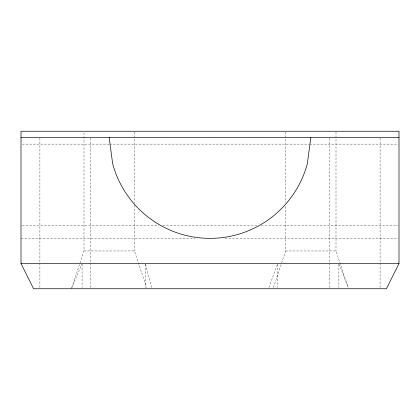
<?xml version="1.0" encoding="UTF-8"?>
<svg xmlns="http://www.w3.org/2000/svg" width="420" height="420" viewBox="0 0 420 420"><rect width="100%" height="100%" fill="white"/><g stroke="black" fill="none" stroke-linecap="round" stroke-linejoin="round"><path stroke-width="0.32" stroke-dasharray="2.1 1.58" d="M71.815 287.511L84 250.95L84 131.906M273.415 287.511L285.6 250.95L285.6 205.065M268.91 287.522L277.72 263.55M71.4 288.75L81.837 264.149M22.312 144.128L108.938 144.128M109.594 144.128L309.094 144.128M309.75 144.128L398.344 144.128M22.312 225.75L158.812 225.75M162.75 225.75L257.25 225.75M261.188 225.75L398.344 225.75M21 238.35L194.906 238.35M225.094 238.35L398.344 238.35M84 250.95L134.4 250.95L146.585 287.511M285.6 250.95L336 250.95L348.185 287.511M339.113 264.149L348.138 287.548M145.525 264.18L151.62 287.49M380.1 138.206L380.1 287.443M338.882 264.196L338.882 287.459M336 131.906L336 250.95M329.7 138.206L329.7 288.75M285.6 131.906L285.6 202.545M277.72 264.196L277.72 287.459M145.357 264.196L145.357 287.459M134.4 131.906L134.4 203.102M134.4 205.165L134.4 250.95M90.3 138.206L90.3 288.75M82.089 264.196L82.089 287.459M39.9 138.206L39.9 288.75"/><path stroke-width="0.63" d="M310.8 137.55L307.367 163.637A100.8 100.8 0 0 1 112.633 163.637L109.2 137.55M399 263.55L386.4 288.75L33.6 288.75L21 263.55L21 131.25L399 131.25L399 263.55L21 263.55M21 137.55L399 137.55"/></g></svg>
